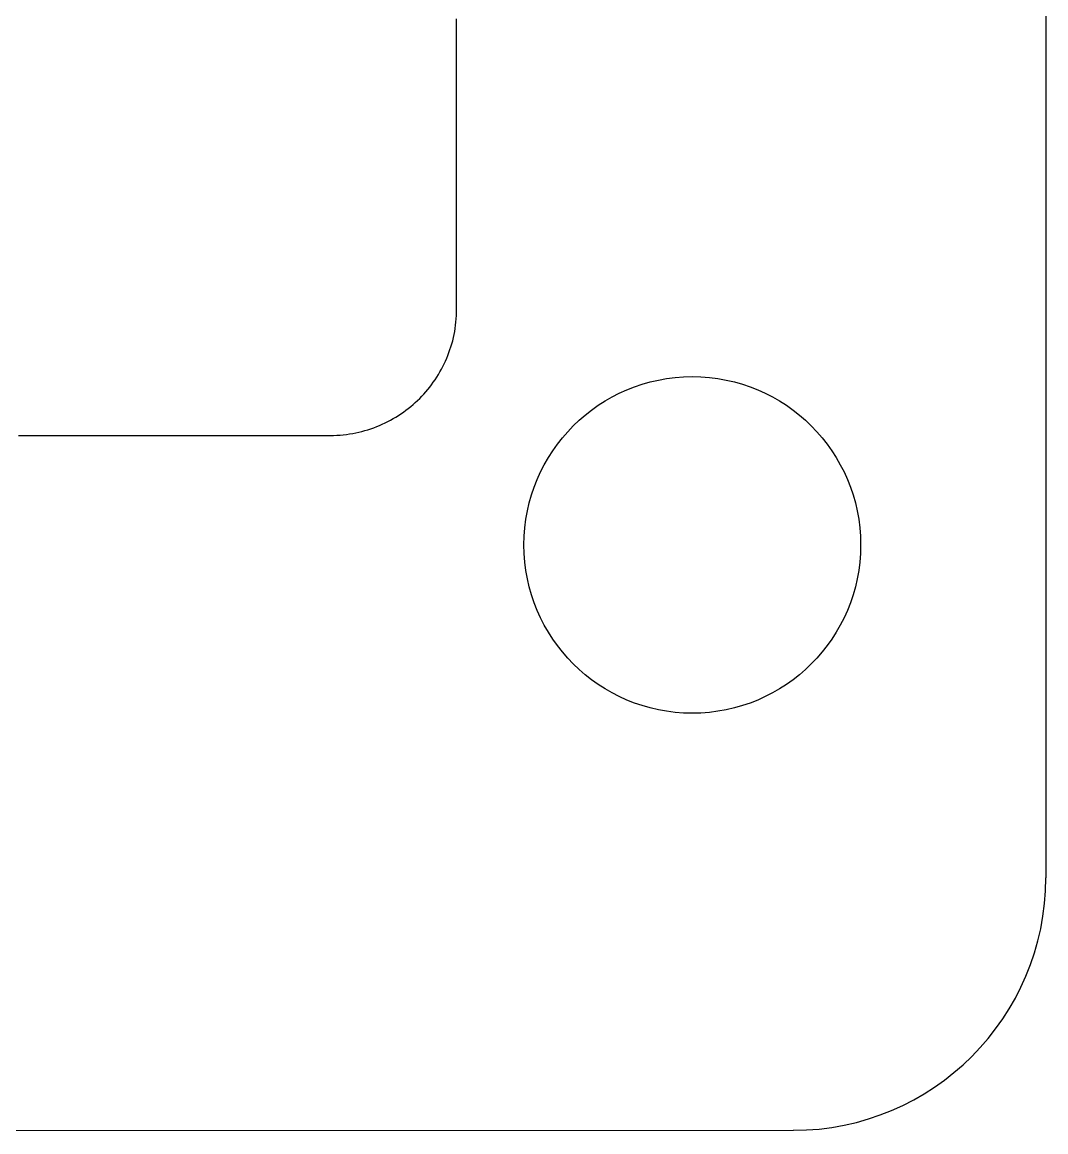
# Model space of a CAD drawing. Extents: x -53 to 325, y -116 to 23.
# Drawn here: x 312.74 to 324.9, y -99.22 to -86.03 of the extents above; entities that cross this region are included whole.
import ezdxf

# ---------------------------------------------------------------- set-up
doc = ezdxf.new("R2010")
doc.units = 0
for name, color, linetype in [('Shape059', 7, 'CONTINUOUS'), ('Shape063', 7, 'CONTINUOUS'), ('Shape078', 7, 'CONTINUOUS'), ('Shape079', 7, 'CONTINUOUS'), ('Shape080', 7, 'CONTINUOUS'), ('Shape081', 7, 'CONTINUOUS'), ('Shape082', 7, 'CONTINUOUS'), ('Shape083', 7, 'CONTINUOUS'), ('Shape084', 7, 'CONTINUOUS'), ('Shape085', 7, 'CONTINUOUS'), ('Shape086', 7, 'CONTINUOUS'), ('Shape087', 7, 'CONTINUOUS'), ('Shape088', 7, 'CONTINUOUS'), ('Shape089', 7, 'CONTINUOUS'), ('Shape090', 7, 'CONTINUOUS'), ('Shape091', 7, 'CONTINUOUS'), ('Shape092', 7, 'CONTINUOUS'), ('Shape093', 7, 'CONTINUOUS'), ('Shape094', 7, 'CONTINUOUS'), ('Shape095', 7, 'CONTINUOUS'), ('Shape096', 7, 'CONTINUOUS'), ('Shape097', 7, 'CONTINUOUS'), ('Shape098', 7, 'CONTINUOUS'), ('Shape099', 7, 'CONTINUOUS'), ('Shape100', 7, 'CONTINUOUS'), ('Shape101', 7, 'CONTINUOUS'), ('Shape102', 7, 'CONTINUOUS'), ('Shape103', 7, 'CONTINUOUS'), ('Shape104', 7, 'CONTINUOUS'), ('Shape105', 7, 'CONTINUOUS'), ('Shape106', 7, 'CONTINUOUS'), ('Shape107', 7, 'CONTINUOUS'), ('Shape108', 7, 'CONTINUOUS'), ('Shape109', 7, 'CONTINUOUS'), ('Shape110', 7, 'CONTINUOUS'), ('Shape111', 7, 'CONTINUOUS'), ('Shape112', 7, 'CONTINUOUS'), ('Shape113', 7, 'CONTINUOUS'), ('Shape114', 7, 'CONTINUOUS'), ('Shape115', 7, 'CONTINUOUS'), ('Shape116', 7, 'CONTINUOUS'), ('Shape117', 7, 'CONTINUOUS'), ('Shape118', 7, 'CONTINUOUS'), ('Shape119', 7, 'CONTINUOUS'), ('Shape120', 7, 'CONTINUOUS'), ('Shape121', 7, 'CONTINUOUS'), ('Shape122', 7, 'CONTINUOUS'), ('Shape123', 7, 'CONTINUOUS'), ('Shape124', 7, 'CONTINUOUS'), ('Shape125', 7, 'CONTINUOUS'), ('Shape126', 7, 'CONTINUOUS'), ('Shape127', 7, 'CONTINUOUS'), ('Shape128', 7, 'CONTINUOUS'), ('Shape129', 7, 'CONTINUOUS'), ('Shape130', 7, 'CONTINUOUS'), ('Shape131', 7, 'CONTINUOUS'), ('Shape132', 7, 'CONTINUOUS'), ('Shape133', 7, 'CONTINUOUS'), ('Shape134', 7, 'CONTINUOUS'), ('Shape135', 7, 'CONTINUOUS'), ('Shape136', 7, 'CONTINUOUS'), ('Shape137', 7, 'CONTINUOUS'), ('Shape138', 7, 'CONTINUOUS'), ('Shape139', 7, 'CONTINUOUS'), ('Shape140', 7, 'CONTINUOUS'), ('Shape141', 7, 'CONTINUOUS'), ('Shape142', 7, 'CONTINUOUS'), ('Shape143', 7, 'CONTINUOUS'), ('Shape144', 7, 'CONTINUOUS'), ('Shape145', 7, 'CONTINUOUS'), ('Shape146', 7, 'CONTINUOUS'), ('Shape147', 7, 'CONTINUOUS'), ('Shape148', 7, 'CONTINUOUS'), ('Shape149', 7, 'CONTINUOUS'), ('Shape150', 7, 'CONTINUOUS'), ('Shape151', 7, 'CONTINUOUS'), ('Shape152', 7, 'CONTINUOUS'), ('Shape153', 7, 'CONTINUOUS'), ('Shape154', 7, 'CONTINUOUS'), ('Shape155', 7, 'CONTINUOUS'), ('Shape156', 7, 'CONTINUOUS'), ('Shape157', 7, 'CONTINUOUS'), ('Shape158', 7, 'CONTINUOUS'), ('Shape159', 7, 'CONTINUOUS'), ('Shape160', 7, 'CONTINUOUS'), ('Shape161', 7, 'CONTINUOUS'), ('Shape162', 7, 'CONTINUOUS'), ('Shape163', 7, 'CONTINUOUS'), ('Shape164', 7, 'CONTINUOUS'), ('Shape165', 7, 'CONTINUOUS'), ('Shape166', 7, 'CONTINUOUS'), ('Shape167', 7, 'CONTINUOUS'), ('Shape168', 7, 'CONTINUOUS'), ('Shape169', 7, 'CONTINUOUS'), ('Shape170', 7, 'CONTINUOUS'), ('Shape171', 7, 'CONTINUOUS'), ('Shape172', 7, 'CONTINUOUS'), ('Shape173', 7, 'CONTINUOUS'), ('Shape174', 7, 'CONTINUOUS'), ('Shape175', 7, 'CONTINUOUS'), ('Shape176', 7, 'CONTINUOUS'), ('Shape177', 7, 'CONTINUOUS'), ('Shape178', 7, 'CONTINUOUS'), ('Shape179', 7, 'CONTINUOUS'), ('Shape180', 7, 'CONTINUOUS'), ('Shape181', 7, 'CONTINUOUS'), ('Shape182', 7, 'CONTINUOUS'), ('Shape183', 7, 'CONTINUOUS'), ('Shape184', 7, 'CONTINUOUS'), ('Shape185', 7, 'CONTINUOUS'), ('Shape186', 7, 'CONTINUOUS'), ('Shape187', 7, 'CONTINUOUS'), ('Shape188', 7, 'CONTINUOUS'), ('Shape189', 7, 'CONTINUOUS'), ('Shape190', 7, 'CONTINUOUS'), ('Shape191', 7, 'CONTINUOUS'), ('Shape192', 7, 'CONTINUOUS'), ('Shape193', 7, 'CONTINUOUS'), ('Shape194', 7, 'CONTINUOUS'), ('Shape195', 7, 'CONTINUOUS'), ('Shape196', 7, 'CONTINUOUS'), ('Shape197', 7, 'CONTINUOUS'), ('Shape198', 7, 'CONTINUOUS'), ('Shape199', 7, 'CONTINUOUS'), ('Shape200', 7, 'CONTINUOUS'), ('Shape201', 7, 'CONTINUOUS'), ('Shape202', 7, 'CONTINUOUS'), ('Shape203', 7, 'CONTINUOUS'), ('Shape204', 7, 'CONTINUOUS'), ('Shape205', 7, 'CONTINUOUS'), ('Shape206', 7, 'CONTINUOUS'), ('Shape207', 7, 'CONTINUOUS'), ('Shape208', 7, 'CONTINUOUS'), ('Shape209', 7, 'CONTINUOUS'), ('Shape210', 7, 'CONTINUOUS'), ('Shape211', 7, 'CONTINUOUS'), ('Shape212', 7, 'CONTINUOUS'), ('Shape213', 7, 'CONTINUOUS'), ('Shape214', 7, 'CONTINUOUS'), ('Shape215', 7, 'CONTINUOUS'), ('Shape216', 7, 'CONTINUOUS'), ('Shape217', 7, 'CONTINUOUS'), ('Shape218', 7, 'CONTINUOUS'), ('Shape219', 7, 'CONTINUOUS'), ('Shape220', 7, 'CONTINUOUS'), ('Shape221', 7, 'CONTINUOUS'), ('Shape222', 7, 'CONTINUOUS'), ('Shape223', 7, 'CONTINUOUS'), ('Shape224', 7, 'CONTINUOUS'), ('Shape225', 7, 'CONTINUOUS'), ('Shape226', 7, 'CONTINUOUS'), ('Shape227', 7, 'CONTINUOUS'), ('Shape228', 7, 'CONTINUOUS'), ('Shape229', 7, 'CONTINUOUS'), ('Shape230', 7, 'CONTINUOUS'), ('Shape231', 7, 'CONTINUOUS'), ('Shape232', 7, 'CONTINUOUS'), ('Shape233', 7, 'CONTINUOUS'), ('Shape234', 7, 'CONTINUOUS'), ('Shape235', 7, 'CONTINUOUS'), ('Shape236', 7, 'CONTINUOUS'), ('Shape237', 7, 'CONTINUOUS'), ('Shape238', 7, 'CONTINUOUS'), ('Shape239', 7, 'CONTINUOUS'), ('Shape240', 7, 'CONTINUOUS'), ('Shape2826', 7, 'CONTINUOUS'), ('Shape2827', 7, 'CONTINUOUS'), ('Shape2828', 7, 'CONTINUOUS'), ('Shape2829', 7, 'CONTINUOUS'), ('Shape2830', 7, 'CONTINUOUS'), ('Shape2831', 7, 'CONTINUOUS'), ('Shape2832', 7, 'CONTINUOUS'), ('Shape2833', 7, 'CONTINUOUS'), ('Shape2834', 7, 'CONTINUOUS'), ('Shape2835', 7, 'CONTINUOUS'), ('Shape2836', 7, 'CONTINUOUS'), ('Shape2837', 7, 'CONTINUOUS'), ('Shape2838', 7, 'CONTINUOUS'), ('Shape2839', 7, 'CONTINUOUS'), ('Shape2840', 7, 'CONTINUOUS'), ('Shape2841', 7, 'CONTINUOUS'), ('Shape2842', 7, 'CONTINUOUS'), ('Shape2843', 7, 'CONTINUOUS'), ('Shape2844', 7, 'CONTINUOUS'), ('Shape2845', 7, 'CONTINUOUS'), ('Shape2846', 7, 'CONTINUOUS'), ('Shape2847', 7, 'CONTINUOUS'), ('Shape2848', 7, 'CONTINUOUS'), ('Shape2849', 7, 'CONTINUOUS'), ('Shape2850', 7, 'CONTINUOUS'), ('Shape2851', 7, 'CONTINUOUS'), ('Shape2852', 7, 'CONTINUOUS'), ('Shape2853', 7, 'CONTINUOUS'), ('Shape2854', 7, 'CONTINUOUS'), ('Shape2855', 7, 'CONTINUOUS'), ('Shape2856', 7, 'CONTINUOUS'), ('Shape2857', 7, 'CONTINUOUS'), ('Shape2858', 7, 'CONTINUOUS'), ('Shape2859', 7, 'CONTINUOUS'), ('Shape2860', 7, 'CONTINUOUS'), ('Shape2861', 7, 'CONTINUOUS'), ('Shape2862', 7, 'CONTINUOUS'), ('Shape2863', 7, 'CONTINUOUS'), ('Shape2864', 7, 'CONTINUOUS'), ('Shape2865', 7, 'CONTINUOUS'), ('Shape2866', 7, 'CONTINUOUS'), ('Shape2867', 7, 'CONTINUOUS'), ('Shape2868', 7, 'CONTINUOUS'), ('Shape2869', 7, 'CONTINUOUS'), ('Shape2870', 7, 'CONTINUOUS'), ('Shape2871', 7, 'CONTINUOUS'), ('Shape2872', 7, 'CONTINUOUS'), ('Shape2873', 7, 'CONTINUOUS'), ('Shape2874', 7, 'CONTINUOUS'), ('Shape2875', 7, 'CONTINUOUS'), ('Shape2876', 7, 'CONTINUOUS'), ('Shape2877', 7, 'CONTINUOUS'), ('Shape2878', 7, 'CONTINUOUS'), ('Shape2879', 7, 'CONTINUOUS'), ('Shape2880', 7, 'CONTINUOUS'), ('Shape2881', 7, 'CONTINUOUS'), ('Shape2882', 7, 'CONTINUOUS'), ('Shape2883', 7, 'CONTINUOUS'), ('Shape2884', 7, 'CONTINUOUS'), ('Shape2885', 7, 'CONTINUOUS'), ('Shape2886', 7, 'CONTINUOUS'), ('Shape2887', 7, 'CONTINUOUS'), ('Shape2888', 7, 'CONTINUOUS'), ('Shape2889', 7, 'CONTINUOUS'), ('Shape2890', 7, 'CONTINUOUS'), ('Shape2891', 7, 'CONTINUOUS'), ('Shape2892', 7, 'CONTINUOUS'), ('Shape2893', 7, 'CONTINUOUS'), ('Shape2894', 7, 'CONTINUOUS'), ('Shape2895', 7, 'CONTINUOUS'), ('Shape2896', 7, 'CONTINUOUS'), ('Shape2897', 7, 'CONTINUOUS'), ('Shape2898', 7, 'CONTINUOUS'), ('Shape2899', 7, 'CONTINUOUS'), ('Shape2900', 7, 'CONTINUOUS'), ('Shape2901', 7, 'CONTINUOUS'), ('Shape2902', 7, 'CONTINUOUS'), ('Shape2903', 7, 'CONTINUOUS'), ('Shape2904', 7, 'CONTINUOUS'), ('Shape2905', 7, 'CONTINUOUS'), ('Shape2906', 7, 'CONTINUOUS'), ('Shape2907', 7, 'CONTINUOUS'), ('Shape2974', 7, 'CONTINUOUS'), ('Shape2991', 7, 'CONTINUOUS')]:
    doc.layers.add(name, color=color, linetype=linetype)

msp = doc.modelspace()

# ---------------------------------------------------------------- linework, layer by layer
at = {"layer": 'Shape059'}
msp.add_line((221.264, -99.2173), (321.9, -99.1996), dxfattribs=at)
at = {"layer": 'Shape063'}
msp.add_line((324.9, 19.6113), (324.9, -96.1996), dxfattribs=at)
at = {"layer": 'Shape078'}
msp.add_line((316.4, -90.9424), (316.439, -90.9419), dxfattribs=at)
at = {"layer": 'Shape079'}
msp.add_line((316.439, -90.9419), (316.477, -90.9405), dxfattribs=at)
at = {"layer": 'Shape080'}
msp.add_line((316.477, -90.9405), (316.515, -90.9381), dxfattribs=at)
at = {"layer": 'Shape081'}
msp.add_line((316.515, -90.9381), (316.553, -90.9347), dxfattribs=at)
at = {"layer": 'Shape082'}
msp.add_line((316.553, -90.9347), (316.591, -90.9304), dxfattribs=at)
at = {"layer": 'Shape083'}
msp.add_line((316.591, -90.9304), (316.628, -90.9252), dxfattribs=at)
at = {"layer": 'Shape084'}
msp.add_line((316.628, -90.9252), (316.665, -90.919), dxfattribs=at)
at = {"layer": 'Shape085'}
msp.add_line((316.665, -90.919), (316.702, -90.912), dxfattribs=at)
at = {"layer": 'Shape086'}
msp.add_line((316.702, -90.912), (316.739, -90.904), dxfattribs=at)
at = {"layer": 'Shape087'}
msp.add_line((316.739, -90.904), (316.775, -90.8952), dxfattribs=at)
at = {"layer": 'Shape088'}
msp.add_line((316.775, -90.8952), (316.811, -90.8855), dxfattribs=at)
at = {"layer": 'Shape089'}
msp.add_line((316.811, -90.8855), (316.846, -90.875), dxfattribs=at)
at = {"layer": 'Shape090'}
msp.add_line((316.846, -90.875), (316.881, -90.8636), dxfattribs=at)
at = {"layer": 'Shape091'}
msp.add_line((316.881, -90.8636), (316.916, -90.8514), dxfattribs=at)
at = {"layer": 'Shape092'}
msp.add_line((316.916, -90.8514), (316.95, -90.8384), dxfattribs=at)
at = {"layer": 'Shape093'}
msp.add_line((316.95, -90.8384), (316.984, -90.8246), dxfattribs=at)
at = {"layer": 'Shape094'}
msp.add_line((316.984, -90.8246), (317.017, -90.8099), dxfattribs=at)
at = {"layer": 'Shape095'}
msp.add_line((317.017, -90.8099), (317.05, -90.7945), dxfattribs=at)
at = {"layer": 'Shape096'}
msp.add_line((317.05, -90.7945), (317.083, -90.7783), dxfattribs=at)
at = {"layer": 'Shape097'}
msp.add_line((317.083, -90.7783), (317.115, -90.7614), dxfattribs=at)
at = {"layer": 'Shape098'}
msp.add_line((317.115, -90.7614), (317.147, -90.7437), dxfattribs=at)
at = {"layer": 'Shape099'}
msp.add_line((317.147, -90.7437), (317.178, -90.7253), dxfattribs=at)
at = {"layer": 'Shape100'}
msp.add_line((317.178, -90.7253), (317.208, -90.7061), dxfattribs=at)
at = {"layer": 'Shape101'}
msp.add_line((317.208, -90.7061), (317.239, -90.6863), dxfattribs=at)
at = {"layer": 'Shape102'}
msp.add_line((317.239, -90.6863), (317.268, -90.6657), dxfattribs=at)
at = {"layer": 'Shape103'}
msp.add_line((317.268, -90.6657), (317.297, -90.6444), dxfattribs=at)
at = {"layer": 'Shape104'}
msp.add_line((317.297, -90.6444), (317.326, -90.6225), dxfattribs=at)
at = {"layer": 'Shape105'}
msp.add_line((317.326, -90.6225), (317.354, -90.5999), dxfattribs=at)
at = {"layer": 'Shape106'}
msp.add_line((317.354, -90.5999), (317.382, -90.5767), dxfattribs=at)
at = {"layer": 'Shape107'}
msp.add_line((317.382, -90.5767), (317.409, -90.5528), dxfattribs=at)
at = {"layer": 'Shape108'}
msp.add_line((317.409, -90.5528), (317.435, -90.5282), dxfattribs=at)
at = {"layer": 'Shape109'}
msp.add_line((317.435, -90.5282), (317.461, -90.5031), dxfattribs=at)
at = {"layer": 'Shape110'}
msp.add_line((317.461, -90.5031), (317.486, -90.4773), dxfattribs=at)
at = {"layer": 'Shape111'}
msp.add_line((317.486, -90.4773), (317.51, -90.451), dxfattribs=at)
at = {"layer": 'Shape112'}
msp.add_line((317.51, -90.451), (317.534, -90.4241), dxfattribs=at)
at = {"layer": 'Shape113'}
msp.add_line((317.534, -90.4241), (317.557, -90.3966), dxfattribs=at)
at = {"layer": 'Shape114'}
msp.add_line((317.557, -90.3966), (317.58, -90.3685), dxfattribs=at)
at = {"layer": 'Shape115'}
msp.add_line((317.58, -90.3685), (317.602, -90.3399), dxfattribs=at)
at = {"layer": 'Shape116'}
msp.add_line((317.602, -90.3399), (317.623, -90.3108), dxfattribs=at)
at = {"layer": 'Shape117'}
msp.add_line((317.623, -90.3108), (317.644, -90.2811), dxfattribs=at)
at = {"layer": 'Shape118'}
msp.add_line((317.644, -90.2811), (317.664, -90.2509), dxfattribs=at)
at = {"layer": 'Shape119'}
msp.add_line((317.664, -90.2509), (317.683, -90.2202), dxfattribs=at)
at = {"layer": 'Shape120'}
msp.add_line((317.683, -90.2202), (317.701, -90.1891), dxfattribs=at)
at = {"layer": 'Shape121'}
msp.add_line((317.701, -90.1891), (317.719, -90.1574), dxfattribs=at)
at = {"layer": 'Shape122'}
msp.add_line((317.719, -90.1574), (317.736, -90.1253), dxfattribs=at)
at = {"layer": 'Shape123'}
msp.add_line((317.736, -90.1253), (317.752, -90.0928), dxfattribs=at)
at = {"layer": 'Shape124'}
msp.add_line((317.752, -90.0928), (317.767, -90.0597), dxfattribs=at)
at = {"layer": 'Shape125'}
msp.add_line((317.767, -90.0597), (317.782, -90.0263), dxfattribs=at)
at = {"layer": 'Shape126'}
msp.add_line((317.782, -90.0263), (317.796, -89.9925), dxfattribs=at)
at = {"layer": 'Shape127'}
msp.add_line((317.796, -89.9925), (317.809, -89.9582), dxfattribs=at)
at = {"layer": 'Shape128'}
msp.add_line((317.809, -89.9582), (317.821, -89.9235), dxfattribs=at)
at = {"layer": 'Shape129'}
msp.add_line((317.821, -89.9235), (317.833, -89.8885), dxfattribs=at)
at = {"layer": 'Shape130'}
msp.add_line((317.833, -89.8885), (317.843, -89.8531), dxfattribs=at)
at = {"layer": 'Shape131'}
msp.add_line((317.843, -89.8531), (317.853, -89.8173), dxfattribs=at)
at = {"layer": 'Shape132'}
msp.add_line((317.853, -89.8173), (317.862, -89.7812), dxfattribs=at)
at = {"layer": 'Shape133'}
msp.add_line((317.862, -89.7812), (317.869, -89.7447), dxfattribs=at)
at = {"layer": 'Shape134'}
msp.add_line((317.869, -89.7447), (317.877, -89.708), dxfattribs=at)
at = {"layer": 'Shape135'}
msp.add_line((317.877, -89.708), (317.883, -89.6709), dxfattribs=at)
at = {"layer": 'Shape136'}
msp.add_line((317.883, -89.6709), (317.888, -89.6335), dxfattribs=at)
at = {"layer": 'Shape137'}
msp.add_line((317.888, -89.6335), (317.892, -89.5958), dxfattribs=at)
at = {"layer": 'Shape138'}
msp.add_line((317.892, -89.5958), (317.896, -89.5579), dxfattribs=at)
at = {"layer": 'Shape139'}
msp.add_line((317.896, -89.5579), (317.898, -89.5196), dxfattribs=at)
at = {"layer": 'Shape140'}
msp.add_line((317.898, -89.5196), (317.899, -89.4812), dxfattribs=at)
at = {"layer": 'Shape141'}
msp.add_line((317.899, -89.4812), (317.9, -89.4424), dxfattribs=at)
at = {"layer": 'Shape142'}
msp.add_line((317.9, -89.4424), (317.9, -89.4422), dxfattribs=at)
at = {"layer": 'Shape143'}
msp.add_line((317.9, -89.4422), (317.9, -89.4417), dxfattribs=at)
at = {"layer": 'Shape144'}
msp.add_line((317.9, -89.4417), (317.9, -89.4407), dxfattribs=at)
at = {"layer": 'Shape145'}
msp.add_line((317.9, -89.4407), (317.9, -89.4393), dxfattribs=at)
at = {"layer": 'Shape146'}
msp.add_line((317.9, -89.4393), (317.9, -89.4376), dxfattribs=at)
at = {"layer": 'Shape147'}
msp.add_line((317.9, -89.4376), (317.9, -89.4355), dxfattribs=at)
at = {"layer": 'Shape148'}
msp.add_line((317.9, -89.4355), (317.9, -89.433), dxfattribs=at)
at = {"layer": 'Shape149'}
msp.add_line((317.9, -89.433), (317.9, -89.4301), dxfattribs=at)
at = {"layer": 'Shape150'}
msp.add_line((317.9, -89.4301), (317.9, -89.4268), dxfattribs=at)
at = {"layer": 'Shape151'}
msp.add_line((317.9, -89.4268), (317.9, -89.4232), dxfattribs=at)
at = {"layer": 'Shape152'}
msp.add_line((317.9, -89.4232), (317.9, -89.4192), dxfattribs=at)
at = {"layer": 'Shape153'}
msp.add_line((317.9, -89.4192), (317.9, -89.4148), dxfattribs=at)
at = {"layer": 'Shape154'}
msp.add_line((317.9, -89.4148), (317.9, -89.41), dxfattribs=at)
at = {"layer": 'Shape155'}
msp.add_line((317.9, -89.41), (317.9, -89.4049), dxfattribs=at)
at = {"layer": 'Shape156'}
msp.add_line((317.9, -89.4049), (317.9, -89.3994), dxfattribs=at)
at = {"layer": 'Shape157'}
msp.add_line((317.9, -89.3994), (317.9, -89.3935), dxfattribs=at)
at = {"layer": 'Shape158'}
msp.add_line((317.9, -89.3935), (317.9, -89.3873), dxfattribs=at)
at = {"layer": 'Shape159'}
msp.add_line((317.9, -89.3873), (317.9, -89.3807), dxfattribs=at)
at = {"layer": 'Shape160'}
msp.add_line((317.9, -89.3807), (317.9, -89.3737), dxfattribs=at)
at = {"layer": 'Shape161'}
msp.add_line((317.9, -89.3737), (317.9, -89.3664), dxfattribs=at)
at = {"layer": 'Shape162'}
msp.add_line((317.9, -89.3664), (317.9, -89.3587), dxfattribs=at)
at = {"layer": 'Shape163'}
msp.add_line((317.9, -89.3587), (317.9, -89.3507), dxfattribs=at)
at = {"layer": 'Shape164'}
msp.add_line((317.9, -89.3507), (317.9, -89.3423), dxfattribs=at)
at = {"layer": 'Shape165'}
msp.add_line((317.9, -89.3423), (317.9, -89.3336), dxfattribs=at)
at = {"layer": 'Shape166'}
msp.add_line((317.9, -89.3336), (317.9, -89.3245), dxfattribs=at)
at = {"layer": 'Shape167'}
msp.add_line((317.9, -89.3245), (317.9, -89.315), dxfattribs=at)
at = {"layer": 'Shape168'}
msp.add_line((317.9, -89.315), (317.9, -89.3052), dxfattribs=at)
at = {"layer": 'Shape169'}
msp.add_line((317.9, -89.3052), (317.9, -89.295), dxfattribs=at)
at = {"layer": 'Shape170'}
msp.add_line((317.9, -89.295), (317.9, -89.2845), dxfattribs=at)
at = {"layer": 'Shape171'}
msp.add_line((317.9, -89.2845), (317.9, -89.2737), dxfattribs=at)
at = {"layer": 'Shape172'}
msp.add_line((317.9, -89.2737), (317.9, -89.2625), dxfattribs=at)
at = {"layer": 'Shape173'}
msp.add_line((317.9, -89.2625), (317.9, -89.251), dxfattribs=at)
at = {"layer": 'Shape174'}
msp.add_line((317.9, -89.251), (317.9, -89.2391), dxfattribs=at)
at = {"layer": 'Shape175'}
msp.add_line((317.9, -89.2391), (317.9, -89.2269), dxfattribs=at)
at = {"layer": 'Shape176'}
msp.add_line((317.9, -89.2269), (317.9, -89.2143), dxfattribs=at)
at = {"layer": 'Shape177'}
msp.add_line((317.9, -89.2143), (317.9, -89.2014), dxfattribs=at)
at = {"layer": 'Shape178'}
msp.add_line((317.9, -89.2014), (317.9, -89.1882), dxfattribs=at)
at = {"layer": 'Shape179'}
msp.add_line((317.9, -89.1882), (317.9, -89.1746), dxfattribs=at)
at = {"layer": 'Shape180'}
msp.add_line((317.9, -89.1746), (317.9, -89.1607), dxfattribs=at)
at = {"layer": 'Shape181'}
msp.add_line((317.9, -89.1607), (317.9, -89.1465), dxfattribs=at)
at = {"layer": 'Shape182'}
msp.add_line((317.9, -89.1465), (317.9, -89.132), dxfattribs=at)
at = {"layer": 'Shape183'}
msp.add_line((317.9, -89.132), (317.9, -89.1171), dxfattribs=at)
at = {"layer": 'Shape184'}
msp.add_line((317.9, -89.1171), (317.9, -89.1019), dxfattribs=at)
at = {"layer": 'Shape185'}
msp.add_line((317.9, -89.1019), (317.9, -89.0863), dxfattribs=at)
at = {"layer": 'Shape186'}
msp.add_line((317.9, -89.0863), (317.9, -89.0705), dxfattribs=at)
at = {"layer": 'Shape187'}
msp.add_line((317.9, -89.0705), (317.9, -89.0543), dxfattribs=at)
at = {"layer": 'Shape188'}
msp.add_line((317.9, -89.0543), (317.9, -89.0378), dxfattribs=at)
at = {"layer": 'Shape189'}
msp.add_line((317.9, -89.0378), (317.9, -89.021), dxfattribs=at)
at = {"layer": 'Shape190'}
msp.add_line((317.9, -89.021), (317.9, -89.0038), dxfattribs=at)
at = {"layer": 'Shape191'}
msp.add_line((317.9, -89.0038), (317.9, -88.9864), dxfattribs=at)
at = {"layer": 'Shape192'}
msp.add_line((317.9, -88.9864), (317.9, -88.9506), dxfattribs=at)
at = {"layer": 'Shape193'}
msp.add_line((317.9, -88.9506), (317.9, -88.9135), dxfattribs=at)
at = {"layer": 'Shape194'}
msp.add_line((317.9, -88.9135), (317.9, -88.8752), dxfattribs=at)
at = {"layer": 'Shape195'}
msp.add_line((317.9, -88.8752), (317.9, -88.8356), dxfattribs=at)
at = {"layer": 'Shape196'}
msp.add_line((317.9, -88.8356), (317.9, -88.7949), dxfattribs=at)
at = {"layer": 'Shape197'}
msp.add_line((317.9, -88.7949), (317.9, -88.7529), dxfattribs=at)
at = {"layer": 'Shape198'}
msp.add_line((317.9, -88.7529), (317.9, -88.7098), dxfattribs=at)
at = {"layer": 'Shape199'}
msp.add_line((317.9, -88.7098), (317.9, -88.6655), dxfattribs=at)
at = {"layer": 'Shape200'}
msp.add_line((317.9, -88.6655), (317.9, -88.6201), dxfattribs=at)
at = {"layer": 'Shape201'}
msp.add_line((317.9, -88.6201), (317.9, -88.5735), dxfattribs=at)
at = {"layer": 'Shape202'}
msp.add_line((317.9, -88.5735), (317.9, -88.5258), dxfattribs=at)
at = {"layer": 'Shape203'}
msp.add_line((317.9, -88.5258), (317.9, -88.4769), dxfattribs=at)
at = {"layer": 'Shape204'}
msp.add_line((317.9, -88.4769), (317.9, -88.4269), dxfattribs=at)
at = {"layer": 'Shape205'}
msp.add_line((317.9, -88.4269), (317.9, -88.3759), dxfattribs=at)
at = {"layer": 'Shape206'}
msp.add_line((317.9, -88.3759), (317.9, -88.3237), dxfattribs=at)
at = {"layer": 'Shape207'}
msp.add_line((317.9, -88.3237), (317.9, -88.2705), dxfattribs=at)
at = {"layer": 'Shape208'}
msp.add_line((317.9, -88.2705), (317.9, -88.2162), dxfattribs=at)
at = {"layer": 'Shape209'}
msp.add_line((317.9, -88.2162), (317.9, -88.1609), dxfattribs=at)
at = {"layer": 'Shape210'}
msp.add_line((317.9, -88.1609), (317.9, -88.1046), dxfattribs=at)
at = {"layer": 'Shape211'}
msp.add_line((317.9, -88.1046), (317.9, -88.0472), dxfattribs=at)
at = {"layer": 'Shape212'}
msp.add_line((317.9, -88.0472), (317.9, -87.9888), dxfattribs=at)
at = {"layer": 'Shape213'}
msp.add_line((317.9, -87.9888), (317.9, -87.9294), dxfattribs=at)
at = {"layer": 'Shape214'}
msp.add_line((317.9, -87.9294), (317.9, -87.869), dxfattribs=at)
at = {"layer": 'Shape215'}
msp.add_line((317.9, -87.869), (317.9, -87.8076), dxfattribs=at)
at = {"layer": 'Shape216'}
msp.add_line((317.9, -87.8076), (317.9, -87.7453), dxfattribs=at)
at = {"layer": 'Shape217'}
msp.add_line((317.9, -87.7453), (317.9, -87.682), dxfattribs=at)
at = {"layer": 'Shape218'}
msp.add_line((317.9, -87.682), (317.9, -87.6178), dxfattribs=at)
at = {"layer": 'Shape219'}
msp.add_line((317.9, -87.6178), (317.9, -87.5526), dxfattribs=at)
at = {"layer": 'Shape220'}
msp.add_line((317.9, -87.5526), (317.9, -87.4866), dxfattribs=at)
at = {"layer": 'Shape221'}
msp.add_line((317.9, -87.4866), (317.9, -87.4196), dxfattribs=at)
at = {"layer": 'Shape222'}
msp.add_line((317.9, -87.4196), (317.9, -87.3518), dxfattribs=at)
at = {"layer": 'Shape223'}
msp.add_line((317.9, -87.3518), (317.9, -87.283), dxfattribs=at)
at = {"layer": 'Shape224'}
msp.add_line((317.9, -87.283), (317.9, -87.2134), dxfattribs=at)
at = {"layer": 'Shape225'}
msp.add_line((317.9, -87.2134), (317.9, -87.143), dxfattribs=at)
at = {"layer": 'Shape226'}
msp.add_line((317.9, -87.143), (317.9, -87.0717), dxfattribs=at)
at = {"layer": 'Shape227'}
msp.add_line((317.9, -87.0717), (317.9, -86.9996), dxfattribs=at)
at = {"layer": 'Shape228'}
msp.add_line((317.9, -86.9996), (317.9, -86.9267), dxfattribs=at)
at = {"layer": 'Shape229'}
msp.add_line((317.9, -86.9267), (317.9, -86.8529), dxfattribs=at)
at = {"layer": 'Shape230'}
msp.add_line((317.9, -86.8529), (317.9, -86.7784), dxfattribs=at)
at = {"layer": 'Shape231'}
msp.add_line((317.9, -86.7784), (317.9, -86.7031), dxfattribs=at)
at = {"layer": 'Shape232'}
msp.add_line((317.9, -86.7031), (317.9, -86.627), dxfattribs=at)
at = {"layer": 'Shape233'}
msp.add_line((317.9, -86.627), (317.9, -86.5501), dxfattribs=at)
at = {"layer": 'Shape234'}
msp.add_line((317.9, -86.5501), (317.9, -86.4726), dxfattribs=at)
at = {"layer": 'Shape235'}
msp.add_line((317.9, -86.4726), (317.9, -86.3942), dxfattribs=at)
at = {"layer": 'Shape236'}
msp.add_line((317.9, -86.3942), (317.9, -86.3152), dxfattribs=at)
at = {"layer": 'Shape237'}
msp.add_line((317.9, -86.3152), (317.9, -86.2355), dxfattribs=at)
at = {"layer": 'Shape238'}
msp.add_line((317.9, -86.2355), (317.9, -86.155), dxfattribs=at)
at = {"layer": 'Shape239'}
msp.add_line((317.9, -86.155), (317.9, -86.0739), dxfattribs=at)
at = {"layer": 'Shape240'}
msp.add_line((317.9, -86.0739), (317.9, -85.9921), dxfattribs=at)
at = {"layer": 'Shape2826'}
msp.add_line((312.696, -90.9424), (312.781, -90.9424), dxfattribs=at)
at = {"layer": 'Shape2827'}
msp.add_line((312.781, -90.9424), (312.866, -90.9424), dxfattribs=at)
at = {"layer": 'Shape2828'}
msp.add_line((312.866, -90.9424), (312.95, -90.9424), dxfattribs=at)
at = {"layer": 'Shape2829'}
msp.add_line((312.95, -90.9424), (313.033, -90.9424), dxfattribs=at)
at = {"layer": 'Shape2830'}
msp.add_line((313.033, -90.9424), (313.115, -90.9424), dxfattribs=at)
at = {"layer": 'Shape2831'}
msp.add_line((313.115, -90.9424), (313.196, -90.9424), dxfattribs=at)
at = {"layer": 'Shape2832'}
msp.add_line((313.196, -90.9424), (313.277, -90.9424), dxfattribs=at)
at = {"layer": 'Shape2833'}
msp.add_line((313.277, -90.9424), (313.356, -90.9424), dxfattribs=at)
at = {"layer": 'Shape2834'}
msp.add_line((313.356, -90.9424), (313.435, -90.9424), dxfattribs=at)
at = {"layer": 'Shape2835'}
msp.add_line((313.435, -90.9424), (313.513, -90.9424), dxfattribs=at)
at = {"layer": 'Shape2836'}
msp.add_line((313.513, -90.9424), (313.589, -90.9424), dxfattribs=at)
at = {"layer": 'Shape2837'}
msp.add_line((313.589, -90.9424), (313.665, -90.9424), dxfattribs=at)
at = {"layer": 'Shape2838'}
msp.add_line((313.665, -90.9424), (313.74, -90.9424), dxfattribs=at)
at = {"layer": 'Shape2839'}
msp.add_line((313.74, -90.9424), (313.814, -90.9424), dxfattribs=at)
at = {"layer": 'Shape2840'}
msp.add_line((313.814, -90.9424), (313.887, -90.9424), dxfattribs=at)
at = {"layer": 'Shape2841'}
msp.add_line((313.887, -90.9424), (313.959, -90.9424), dxfattribs=at)
at = {"layer": 'Shape2842'}
msp.add_line((313.959, -90.9424), (314.03, -90.9424), dxfattribs=at)
at = {"layer": 'Shape2843'}
msp.add_line((314.03, -90.9424), (314.1, -90.9424), dxfattribs=at)
at = {"layer": 'Shape2844'}
msp.add_line((314.1, -90.9424), (314.17, -90.9424), dxfattribs=at)
at = {"layer": 'Shape2845'}
msp.add_line((314.17, -90.9424), (314.238, -90.9424), dxfattribs=at)
at = {"layer": 'Shape2846'}
msp.add_line((314.238, -90.9424), (314.305, -90.9424), dxfattribs=at)
at = {"layer": 'Shape2847'}
msp.add_line((314.305, -90.9424), (314.372, -90.9424), dxfattribs=at)
at = {"layer": 'Shape2848'}
msp.add_line((314.372, -90.9424), (314.437, -90.9424), dxfattribs=at)
at = {"layer": 'Shape2849'}
msp.add_line((314.437, -90.9424), (314.502, -90.9424), dxfattribs=at)
at = {"layer": 'Shape2850'}
msp.add_line((314.502, -90.9424), (314.565, -90.9424), dxfattribs=at)
at = {"layer": 'Shape2851'}
msp.add_line((314.565, -90.9424), (314.627, -90.9424), dxfattribs=at)
at = {"layer": 'Shape2852'}
msp.add_line((314.627, -90.9424), (314.689, -90.9424), dxfattribs=at)
at = {"layer": 'Shape2853'}
msp.add_line((314.689, -90.9424), (314.749, -90.9424), dxfattribs=at)
at = {"layer": 'Shape2854'}
msp.add_line((314.749, -90.9424), (314.809, -90.9424), dxfattribs=at)
at = {"layer": 'Shape2855'}
msp.add_line((314.809, -90.9424), (314.867, -90.9424), dxfattribs=at)
at = {"layer": 'Shape2856'}
msp.add_line((314.867, -90.9424), (314.925, -90.9424), dxfattribs=at)
at = {"layer": 'Shape2857'}
msp.add_line((314.925, -90.9424), (314.981, -90.9424), dxfattribs=at)
at = {"layer": 'Shape2858'}
msp.add_line((314.981, -90.9424), (315.037, -90.9424), dxfattribs=at)
at = {"layer": 'Shape2859'}
msp.add_line((315.037, -90.9424), (315.091, -90.9424), dxfattribs=at)
at = {"layer": 'Shape2860'}
msp.add_line((315.091, -90.9424), (315.144, -90.9424), dxfattribs=at)
at = {"layer": 'Shape2861'}
msp.add_line((315.144, -90.9424), (315.197, -90.9424), dxfattribs=at)
at = {"layer": 'Shape2862'}
msp.add_line((315.197, -90.9424), (315.248, -90.9424), dxfattribs=at)
at = {"layer": 'Shape2863'}
msp.add_line((315.248, -90.9424), (315.298, -90.9424), dxfattribs=at)
at = {"layer": 'Shape2864'}
msp.add_line((315.298, -90.9424), (315.348, -90.9424), dxfattribs=at)
at = {"layer": 'Shape2865'}
msp.add_line((315.348, -90.9424), (315.396, -90.9424), dxfattribs=at)
at = {"layer": 'Shape2866'}
msp.add_line((315.396, -90.9424), (315.443, -90.9424), dxfattribs=at)
at = {"layer": 'Shape2867'}
msp.add_line((315.443, -90.9424), (315.489, -90.9424), dxfattribs=at)
at = {"layer": 'Shape2868'}
msp.add_line((315.489, -90.9424), (315.534, -90.9424), dxfattribs=at)
at = {"layer": 'Shape2869'}
msp.add_line((315.534, -90.9424), (315.578, -90.9424), dxfattribs=at)
at = {"layer": 'Shape2870'}
msp.add_line((315.578, -90.9424), (315.62, -90.9424), dxfattribs=at)
at = {"layer": 'Shape2871'}
msp.add_line((315.62, -90.9424), (315.662, -90.9424), dxfattribs=at)
at = {"layer": 'Shape2872'}
msp.add_line((315.662, -90.9424), (315.703, -90.9424), dxfattribs=at)
at = {"layer": 'Shape2873'}
msp.add_line((315.703, -90.9424), (315.742, -90.9424), dxfattribs=at)
at = {"layer": 'Shape2874'}
msp.add_line((315.742, -90.9424), (315.781, -90.9424), dxfattribs=at)
at = {"layer": 'Shape2875'}
msp.add_line((315.781, -90.9424), (315.818, -90.9424), dxfattribs=at)
at = {"layer": 'Shape2876'}
msp.add_line((315.818, -90.9424), (315.854, -90.9424), dxfattribs=at)
at = {"layer": 'Shape2877'}
msp.add_line((315.854, -90.9424), (315.889, -90.9424), dxfattribs=at)
at = {"layer": 'Shape2878'}
msp.add_line((315.889, -90.9424), (315.923, -90.9424), dxfattribs=at)
at = {"layer": 'Shape2879'}
msp.add_line((315.923, -90.9424), (315.956, -90.9424), dxfattribs=at)
at = {"layer": 'Shape2880'}
msp.add_line((315.956, -90.9424), (315.988, -90.9424), dxfattribs=at)
at = {"layer": 'Shape2881'}
msp.add_line((315.988, -90.9424), (316.018, -90.9424), dxfattribs=at)
at = {"layer": 'Shape2882'}
msp.add_line((316.018, -90.9424), (316.048, -90.9424), dxfattribs=at)
at = {"layer": 'Shape2883'}
msp.add_line((316.048, -90.9424), (316.076, -90.9424), dxfattribs=at)
at = {"layer": 'Shape2884'}
msp.add_line((316.076, -90.9424), (316.103, -90.9424), dxfattribs=at)
at = {"layer": 'Shape2885'}
msp.add_line((316.103, -90.9424), (316.129, -90.9424), dxfattribs=at)
at = {"layer": 'Shape2886'}
msp.add_line((316.129, -90.9424), (316.154, -90.9424), dxfattribs=at)
at = {"layer": 'Shape2887'}
msp.add_line((316.154, -90.9424), (316.178, -90.9424), dxfattribs=at)
at = {"layer": 'Shape2888'}
msp.add_line((316.178, -90.9424), (316.2, -90.9424), dxfattribs=at)
at = {"layer": 'Shape2889'}
msp.add_line((316.2, -90.9424), (316.222, -90.9424), dxfattribs=at)
at = {"layer": 'Shape2890'}
msp.add_line((316.222, -90.9424), (316.242, -90.9424), dxfattribs=at)
at = {"layer": 'Shape2891'}
msp.add_line((316.242, -90.9424), (316.261, -90.9424), dxfattribs=at)
at = {"layer": 'Shape2892'}
msp.add_line((316.261, -90.9424), (316.279, -90.9424), dxfattribs=at)
at = {"layer": 'Shape2893'}
msp.add_line((316.279, -90.9424), (316.295, -90.9424), dxfattribs=at)
at = {"layer": 'Shape2894'}
msp.add_line((316.295, -90.9424), (316.311, -90.9424), dxfattribs=at)
at = {"layer": 'Shape2895'}
msp.add_line((316.311, -90.9424), (316.325, -90.9424), dxfattribs=at)
at = {"layer": 'Shape2896'}
msp.add_line((316.325, -90.9424), (316.338, -90.9424), dxfattribs=at)
at = {"layer": 'Shape2897'}
msp.add_line((316.338, -90.9424), (316.349, -90.9424), dxfattribs=at)
at = {"layer": 'Shape2898'}
msp.add_line((316.349, -90.9424), (316.36, -90.9424), dxfattribs=at)
at = {"layer": 'Shape2899'}
msp.add_line((316.36, -90.9424), (316.369, -90.9424), dxfattribs=at)
at = {"layer": 'Shape2900'}
msp.add_line((316.369, -90.9424), (316.377, -90.9424), dxfattribs=at)
at = {"layer": 'Shape2901'}
msp.add_line((316.377, -90.9424), (316.384, -90.9424), dxfattribs=at)
at = {"layer": 'Shape2902'}
msp.add_line((316.384, -90.9424), (316.39, -90.9424), dxfattribs=at)
at = {"layer": 'Shape2903'}
msp.add_line((316.39, -90.9424), (316.394, -90.9424), dxfattribs=at)
at = {"layer": 'Shape2904'}
msp.add_line((316.394, -90.9424), (316.397, -90.9424), dxfattribs=at)
at = {"layer": 'Shape2905'}
msp.add_line((316.397, -90.9424), (316.399, -90.9424), dxfattribs=at)
at = {"layer": 'Shape2906'}
msp.add_line((316.399, -90.9424), (316.4, -90.9424), dxfattribs=at)
at = {"layer": 'Shape2907'}
msp.add_line((316.4, -90.9424), (316.4, -90.9424), dxfattribs=at)
at = {"layer": 'Shape2974'}
msp.add_arc((321.9, -96.1996), 3, -89.9899, 0, dxfattribs=at)
at = {"layer": 'Shape2991'}
msp.add_circle((320.7, -92.2438), 2, dxfattribs=at)

doc.saveas('drawing.dxf')
